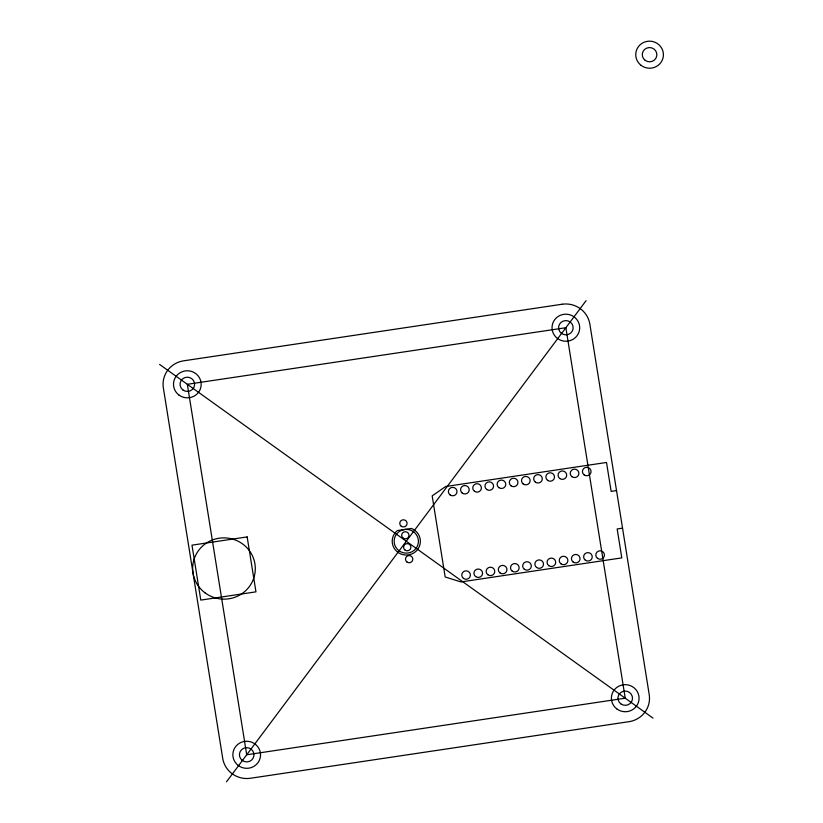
<?xml version="1.0" encoding="UTF-8"?>
<svg xmlns="http://www.w3.org/2000/svg" width="823" height="823" viewBox="0 0 823 823"><rect width="100%" height="100%" fill="white"/><g stroke="black" fill="none" stroke-linecap="round" stroke-linejoin="round"><path stroke-width="1.23" d="M226.479 781.85L586.089 300.652M616.53 490.59L611.15 491.393L606.51 462.464L445.654 486.516L432.178 495.858L445.171 576.964L460.942 581.933L621.797 557.881L617.168 528.952L622.548 528.15M159.59 364.414L652.978 718.088M562.109 304.243L183.58 360.834A24.289 23.744 5.1 0 0 163.355 387.89L222.714 758.374A24.289 23.744 5.1 0 0 250.459 778.26L628.988 721.678A24.289 23.744 5.1 0 0 649.213 694.612L589.854 324.128A24.289 23.744 5.1 0 0 562.109 304.243M565.864 327.719L187.335 384.31L246.705 754.784L625.233 698.192L565.864 327.719M247.157 536.915L191.985 545.165L200.791 600.101L255.963 591.85L247.157 536.915M411.459 528.459L397.355 530.568A14.084 13.775 5.1 0 0 397.056 551.626A14.084 13.775 5.1 0 0 418.331 548.447A14.084 13.775 5.1 0 0 411.459 528.459M641.158 65.398A13.847 13.538 5.1 0 0 663.297 56.499A13.847 13.538 5.1 0 0 644.265 42.168A13.847 13.538 5.1 0 0 641.158 65.398M645.139 60.326A7.284 7.119 5.1 0 0 656.795 55.635A7.284 7.119 5.1 0 0 646.775 48.094A7.284 7.119 5.1 0 0 645.139 60.326M204.927 592.755A31.325 30.636 5.1 0 0 255.037 572.602A31.325 30.636 5.1 0 0 211.964 540.166A31.325 30.636 5.1 0 0 204.927 592.755M557.449 338.428A13.847 13.538 5.1 0 0 579.587 329.529A13.847 13.538 5.1 0 0 560.556 315.199A13.847 13.538 5.1 0 0 557.449 338.428M561.44 333.356A7.284 7.119 5.1 0 0 573.086 328.665A7.284 7.119 5.1 0 0 563.076 321.124A7.284 7.119 5.1 0 0 561.44 333.356M178.92 395.019A13.847 13.538 5.1 0 0 201.059 386.121A13.847 13.538 5.1 0 0 182.027 371.78A13.847 13.538 5.1 0 0 178.92 395.019M182.912 389.948A7.284 7.119 5.1 0 0 194.557 385.257A7.284 7.119 5.1 0 0 184.547 377.716A7.284 7.119 5.1 0 0 182.912 389.948M238.289 765.503A13.847 13.538 5.1 0 0 260.428 756.594A13.847 13.538 5.1 0 0 241.396 742.264A13.847 13.538 5.1 0 0 238.289 765.503M242.271 760.421A7.284 7.119 5.1 0 0 253.926 755.74A7.284 7.119 5.1 0 0 243.906 748.2A7.284 7.119 5.1 0 0 242.271 760.421M616.818 708.912A13.847 13.538 5.1 0 0 638.957 700.003A13.847 13.538 5.1 0 0 619.925 685.672A13.847 13.538 5.1 0 0 616.818 708.912M620.799 703.84A7.284 7.119 5.1 0 0 632.455 699.149A7.284 7.119 5.1 0 0 622.435 691.608A7.284 7.119 5.1 0 0 620.799 703.84M398.898 550.649A12.139 11.872 5.1 0 0 418.321 542.841A12.139 11.872 5.1 0 0 401.624 530.269A12.139 11.872 5.1 0 0 398.898 550.649M406.922 561.975A3.662 3.58 5.1 0 0 412.786 559.619A3.662 3.58 5.1 0 0 407.745 555.834A3.662 3.58 5.1 0 0 406.922 561.975M405.009 550.052A3.662 3.58 5.1 0 0 410.872 547.696A3.662 3.58 5.1 0 0 405.832 543.9A3.662 3.58 5.1 0 0 405.009 550.052M403.105 538.119A3.662 3.58 5.1 0 0 408.959 535.763A3.662 3.58 5.1 0 0 403.928 531.977A3.662 3.58 5.1 0 0 403.105 538.119M401.192 526.195A3.662 3.58 5.1 0 0 407.046 523.84A3.662 3.58 5.1 0 0 402.015 520.054A3.662 3.58 5.1 0 0 401.192 526.195M463.462 578.394A4.321 4.218 5.1 0 0 470.365 575.616A4.321 4.218 5.1 0 0 464.429 571.152A4.321 4.218 5.1 0 0 463.462 578.394M475.643 576.573A4.321 4.218 5.1 0 0 482.545 573.796A4.321 4.218 5.1 0 0 476.61 569.331A4.321 4.218 5.1 0 0 475.643 576.573M487.833 574.752A4.321 4.218 5.1 0 0 494.736 571.975A4.321 4.218 5.1 0 0 488.8 567.51A4.321 4.218 5.1 0 0 487.833 574.752M500.014 572.931A4.321 4.218 5.1 0 0 506.917 570.154A4.321 4.218 5.1 0 0 500.981 565.679A4.321 4.218 5.1 0 0 500.014 572.931M512.204 571.111A4.321 4.218 5.1 0 0 519.107 568.333A4.321 4.218 5.1 0 0 513.171 563.858A4.321 4.218 5.1 0 0 512.204 571.111M524.385 569.29A4.321 4.218 5.1 0 0 531.288 566.512A4.321 4.218 5.1 0 0 525.352 562.037A4.321 4.218 5.1 0 0 524.385 569.29M536.575 567.469A4.321 4.218 5.1 0 0 543.478 564.691A4.321 4.218 5.1 0 0 537.542 560.216A4.321 4.218 5.1 0 0 536.575 567.469M548.756 565.648A4.321 4.218 5.1 0 0 555.669 562.87A4.321 4.218 5.1 0 0 549.723 558.395A4.321 4.218 5.1 0 0 548.756 565.648M560.947 563.827A4.321 4.218 5.1 0 0 567.849 561.049A4.321 4.218 5.1 0 0 561.914 556.574A4.321 4.218 5.1 0 0 560.947 563.827M573.127 562.006A4.321 4.218 5.1 0 0 580.04 559.229A4.321 4.218 5.1 0 0 574.104 554.753A4.321 4.218 5.1 0 0 573.127 562.006M585.318 560.175A4.321 4.218 5.1 0 0 592.221 557.397A4.321 4.218 5.1 0 0 586.285 552.933A4.321 4.218 5.1 0 0 585.318 560.175M597.498 558.354A4.321 4.218 5.1 0 0 604.411 555.576A4.321 4.218 5.1 0 0 598.475 551.112A4.321 4.218 5.1 0 0 597.498 558.354M571.934 476.692A4.321 4.218 5.1 0 0 578.847 473.914A4.321 4.218 5.1 0 0 572.911 469.439A4.321 4.218 5.1 0 0 571.934 476.692M559.753 478.513A4.321 4.218 5.1 0 0 566.656 475.735A4.321 4.218 5.1 0 0 560.72 471.27A4.321 4.218 5.1 0 0 559.753 478.513M547.562 480.334A4.321 4.218 5.1 0 0 554.476 477.556A4.321 4.218 5.1 0 0 548.54 473.091A4.321 4.218 5.1 0 0 547.562 480.334M535.382 482.155A4.321 4.218 5.1 0 0 542.285 479.377A4.321 4.218 5.1 0 0 536.349 474.912A4.321 4.218 5.1 0 0 535.382 482.155M523.191 483.975A4.321 4.218 5.1 0 0 530.105 481.198A4.321 4.218 5.1 0 0 524.169 476.733A4.321 4.218 5.1 0 0 523.191 483.975M511.011 485.807A4.321 4.218 5.1 0 0 517.914 483.019A4.321 4.218 5.1 0 0 511.978 478.554A4.321 4.218 5.1 0 0 511.011 485.807M498.82 487.627A4.321 4.218 5.1 0 0 505.734 484.85A4.321 4.218 5.1 0 0 499.798 480.375A4.321 4.218 5.1 0 0 498.82 487.627M486.64 489.448A4.321 4.218 5.1 0 0 493.543 486.671A4.321 4.218 5.1 0 0 487.607 482.196A4.321 4.218 5.1 0 0 486.64 489.448M474.449 491.269A4.321 4.218 5.1 0 0 481.362 488.492A4.321 4.218 5.1 0 0 475.416 484.017A4.321 4.218 5.1 0 0 474.449 491.269M462.269 493.09A4.321 4.218 5.1 0 0 469.172 490.313A4.321 4.218 5.1 0 0 463.236 485.837A4.321 4.218 5.1 0 0 462.269 493.09M450.078 494.911A4.321 4.218 5.1 0 0 456.981 492.133A4.321 4.218 5.1 0 0 451.045 487.658A4.321 4.218 5.1 0 0 450.078 494.911M584.124 474.871A4.321 4.218 5.1 0 0 591.027 472.093A4.321 4.218 5.1 0 0 585.091 467.618A4.321 4.218 5.1 0 0 584.124 474.871"/></g></svg>
